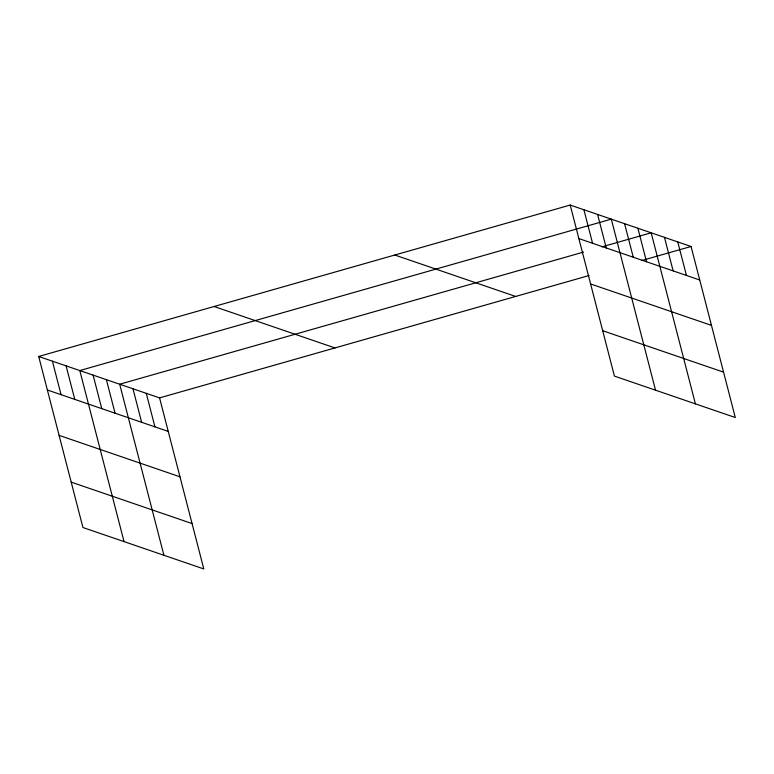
<?xml version="1.0" encoding="UTF-8"?>
<svg xmlns="http://www.w3.org/2000/svg" width="774" height="774" viewBox="0 0 774 774"><rect width="100%" height="100%" fill="white"/><g stroke="black" fill="none" stroke-linecap="round" stroke-linejoin="round"><path stroke-width="1.16" d="M38.7 356.475L159.57 397.894L203.804 568.948L82.934 527.52L38.7 356.475L570.196 205.052L691.066 246.48L735.3 417.525L614.43 376.106L570.196 205.052M583.538 252.082L119.68 384.223L163.914 555.277M601.882 246.848L651.176 232.81L695.41 403.854M159.57 397.894L589.033 275.544M641.772 260.519L691.066 246.48M578.865 238.576L699.735 280.004M590.601 283.961L711.47 325.39M394.808 255.023L515.668 296.452M602.694 330.721L723.564 372.149M214.098 306.504L334.958 347.932M47.369 389.999L168.239 431.418M59.105 435.375L179.974 476.803M71.198 482.134L192.068 523.563M677.772 241.923L686.441 275.447M664.469 237.366L673.148 270.89M637.882 228.253L646.551 261.776M624.589 223.696L633.258 257.22M655.53 390.183L611.296 219.139L79.799 370.553L124.033 541.606M597.596 214.446L606.265 247.97M583.896 209.744L592.565 243.278M146.267 393.337L154.945 426.861M132.973 388.78L141.642 422.304M106.386 379.666L115.055 413.19M93.093 375.109L101.762 408.633M66.1 365.86L74.768 399.384M52.4 361.168L61.069 394.692"/></g></svg>
